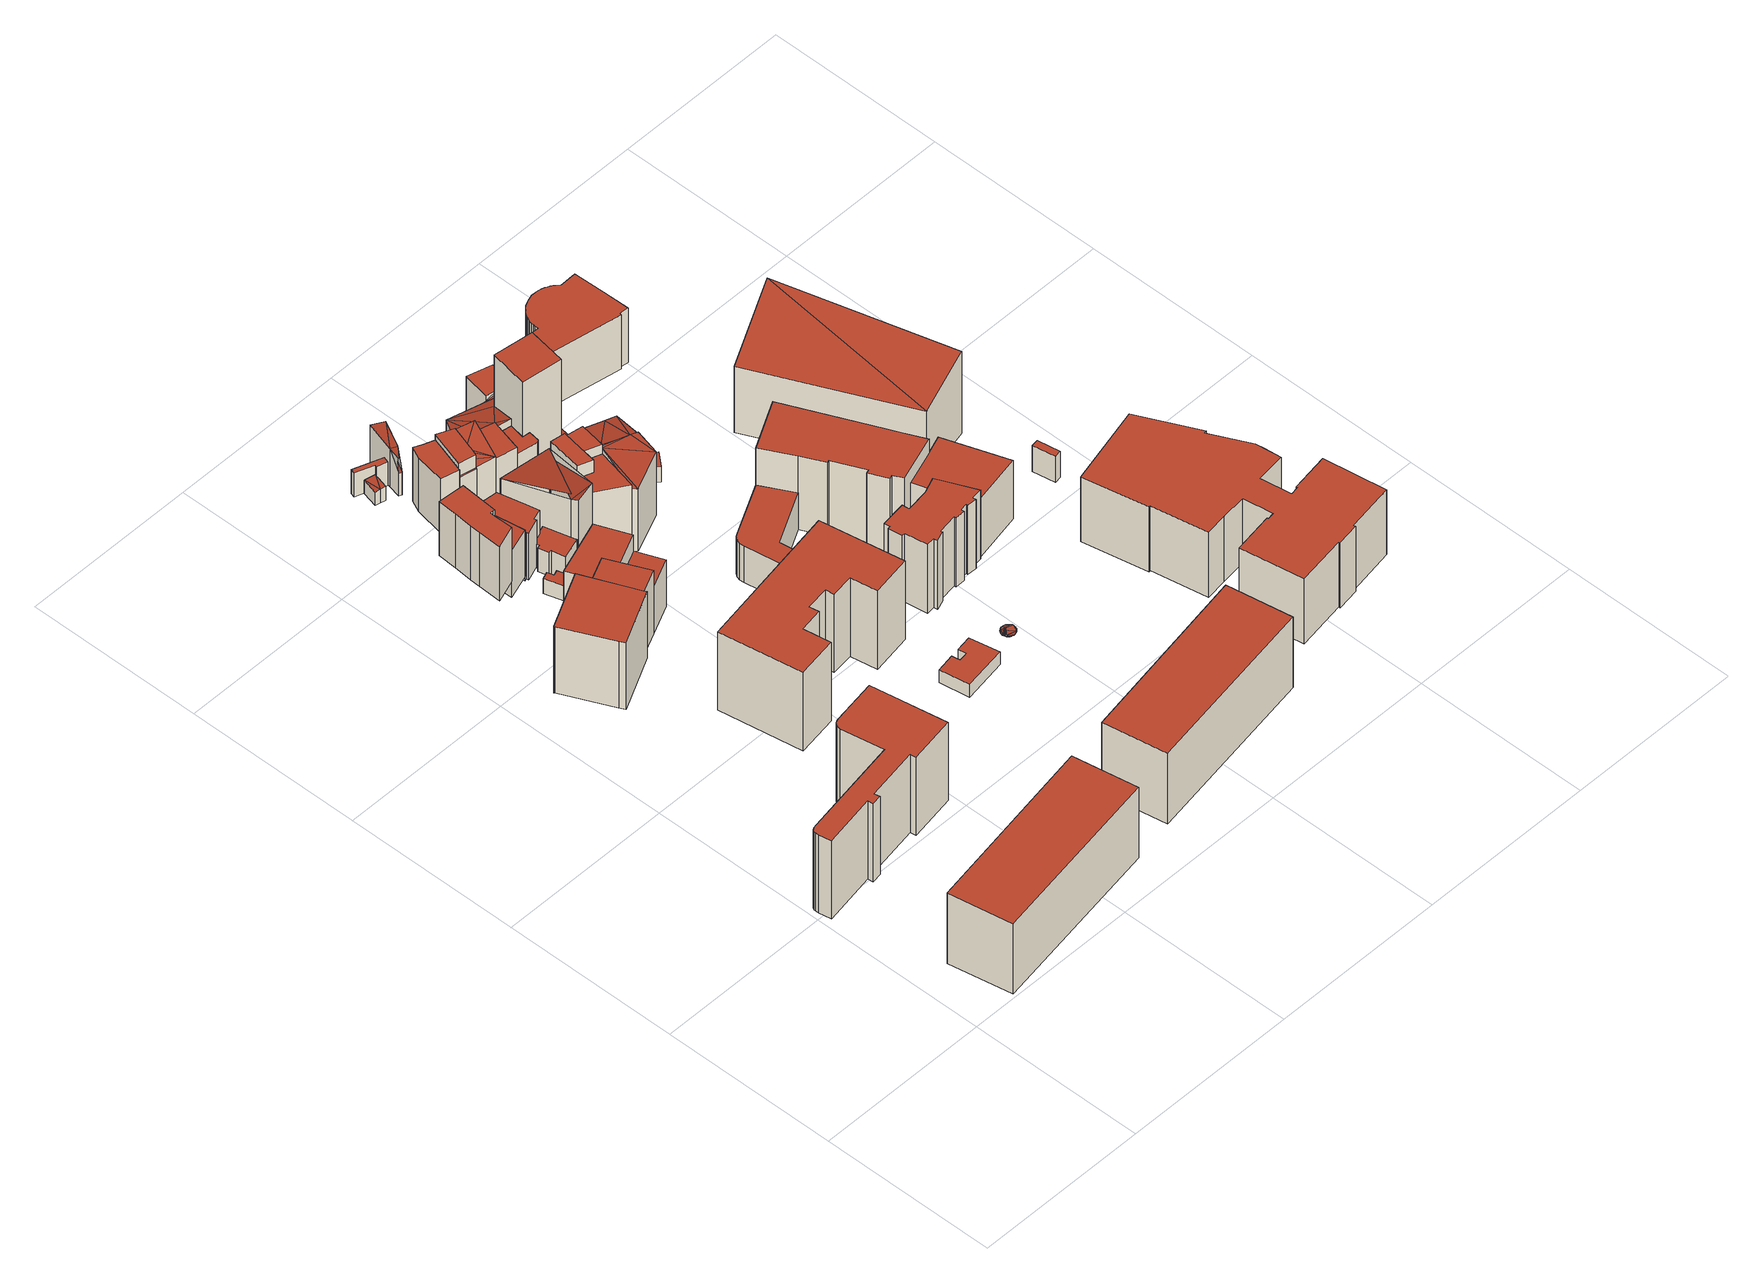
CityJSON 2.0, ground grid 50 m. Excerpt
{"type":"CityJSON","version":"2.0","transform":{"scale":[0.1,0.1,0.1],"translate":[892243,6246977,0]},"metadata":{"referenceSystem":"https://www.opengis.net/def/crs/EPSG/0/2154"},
"CityObjects":{
"building1":{"type":"Building","attributes":{"class":"Building"},"children":["building1-1"]},
"building1-1":{"type":"BuildingPart","parents":["building1"],"geometry":[{"type":"Solid","lod":"2.2","boundaries":[[[[0,1,2,3]],[[4,5,6,7]],[[7,6,2,3]],[[6,5,1,2]],[[5,4,0,1]],[[4,7,3,0]]]],"semantics":{"surfaces":[{"type":"GroundSurface"},{"type":"RoofSurface"},{"type":"WallSurface","on_footprint_edge":true}],"values":[[0,1,2,2,2,2]]}}]},
"building2":{"type":"Building","attributes":{"class":"Building"},"children":["building2-1"]},
"building2-1":{"type":"BuildingPart","parents":["building2"],"geometry":[{"type":"Solid","lod":"2.2","boundaries":[[[[8,9,10,11,12,13,14,15,16,17,18,19,20,21,22,23,24,25,26,27,28]],[[29,30,31,32,33,34,35,36,37,38,39,40,41,42,43,44,45,46,47,48,49]],[[49,48,27,28]],[[48,47,26,27]],[[47,46,25,26]],[[46,45,24,25]],[[45,44,23,24]],[[44,43,22,23]],[[43,42,21,22]],[[42,41,20,21]],[[41,40,19,20]],[[40,39,18,19]],[[39,38,17,18]],[[38,37,16,17]],[[37,36,15,16]],[[36,35,14,15]],[[35,34,13,14]],[[34,33,12,13]],[[33,32,11,12]],[[32,31,10,11]],[[31,30,9,10]],[[30,29,8,9]],[[29,49,28,8]]]],"semantics":{"surfaces":[{"type":"GroundSurface"},{"type":"RoofSurface"},{"type":"WallSurface","on_footprint_edge":true}],"values":[[0,1,2,2,2,2,2,2,2,2,2,2,2,2,2,2,2,2,2,2,2,2,2]]}}]},
"building3":{"type":"Building","attributes":{"class":"Building"},"children":["building3-1"]},
"building3-1":{"type":"BuildingPart","parents":["building3"],"geometry":[{"type":"Solid","lod":"2.2","boundaries":[[[[50,51,52,53,54,55,56]],[[57,58,59,60,61,62,63]],[[63,62,55,56]],[[62,61,54,55]],[[61,60,53,54]],[[60,59,52,53]],[[59,58,51,52]],[[58,57,50,51]],[[57,63,56,50]]]],"semantics":{"surfaces":[{"type":"GroundSurface"},{"type":"RoofSurface"},{"type":"WallSurface","on_footprint_edge":true}],"values":[[0,1,2,2,2,2,2,2,2]]}}]},
"building4":{"type":"Building","attributes":{"class":"Building"},"children":["building4-1"]},
"building4-1":{"type":"BuildingPart","parents":["building4"],"geometry":[{"type":"Solid","lod":"2.2","boundaries":[[[[64,65,66,67,68,69,70,71,72,73,74]],[[75,76,77,78,79,80,81,82,83,84,85]],[[85,84,73,74]],[[84,83,72,73]],[[83,82,71,72]],[[82,81,70,71]],[[81,80,69,70]],[[80,79,68,69]],[[79,78,67,68]],[[78,77,66,67]],[[77,76,65,66]],[[76,75,64,65]],[[75,85,74,64]]]],"semantics":{"surfaces":[{"type":"GroundSurface"},{"type":"RoofSurface"},{"type":"WallSurface","on_footprint_edge":true}],"values":[[0,1,2,2,2,2,2,2,2,2,2,2,2]]}}]},
"building5":{"type":"Building","attributes":{"class":"Building"},"children":["building5-1"]},
"building5-1":{"type":"BuildingPart","parents":["building5"],"geometry":[{"type":"Solid","lod":"2.2","boundaries":[[[[86,87,88,89,90,91,92,93,94,95]],[[96,97,98,99,100,101,102,103,104,105]],[[105,104,94,95]],[[104,103,93,94]],[[103,102,92,93]],[[102,101,91,92]],[[101,100,90,91]],[[100,99,89,90]],[[99,98,88,89]],[[98,97,87,88]],[[97,96,86,87]],[[96,105,95,86]]]],"semantics":{"surfaces":[{"type":"GroundSurface"},{"type":"RoofSurface"},{"type":"WallSurface","on_footprint_edge":true}],"values":[[0,1,2,2,2,2,2,2,2,2,2,2]]}}]},
"building6":{"type":"Building","attributes":{"class":"Building"},"children":["building6-1"]},
"building6-1":{"type":"BuildingPart","parents":["building6"],"geometry":[{"type":"Solid","lod":"2.2","boundaries":[[[[106,107,108,52]],[[109,110,111,112]],[[112,111,108,52]],[[111,110,107,108]],[[110,109,106,107]],[[109,112,52,106]]]],"semantics":{"surfaces":[{"type":"GroundSurface"},{"type":"RoofSurface"},{"type":"WallSurface","on_footprint_edge":true}],"values":[[0,1,2,2,2,2]]}}]},
"building7":{"type":"Building","attributes":{"class":"Building"},"children":["building7-1"]},
"building7-1":{"type":"BuildingPart","parents":["building7"],"geometry":[{"type":"Solid","lod":"2.2","boundaries":[[[[113,114,115,116,117,118]],[[119,120,121,122,123,124]],[[124,123,117,118]],[[123,122,116,117]],[[122,121,115,116]],[[121,120,114,115]],[[120,119,113,114]],[[119,124,118,113]]]],"semantics":{"surfaces":[{"type":"GroundSurface"},{"type":"RoofSurface"},{"type":"WallSurface","on_footprint_edge":true}],"values":[[0,1,2,2,2,2,2,2]]}}]},
"building8":{"type":"Building","attributes":{"class":"Building"},"children":["building8-1"]},
"building8-1":{"type":"BuildingPart","parents":["building8"],"geometry":[{"type":"Solid","lod":"2.2","boundaries":[[[[125,126,127]],[[128,125,127]],[[129,128,127]],[[130,131,132,133,134]],[[127,126,133,134]],[[126,125,132,133]],[[125,128,131,132]],[[128,129,130,131]],[[129,127,134,130]]]],"semantics":{"surfaces":[{"type":"RoofSurface","rf_azimuth":173.89,"rf_slope":7.81},{"type":"GroundSurface"},{"type":"WallSurface","on_footprint_edge":true}],"values":[[0,0,0,1,2,2,2,2,2]]}}]},
"building9":{"type":"Building","attributes":{"class":"Building"},"children":["building9-1"]},
"building9-1":{"type":"BuildingPart","parents":["building9"],"geometry":[{"type":"Solid","lod":"2.2","boundaries":[[[[135,136,137,138,139,140]],[[141,142,143,144,145,146]],[[146,145,139,140]],[[145,144,138,139]],[[144,143,137,138]],[[143,142,136,137]],[[142,141,135,136]],[[141,146,140,135]]]],"semantics":{"surfaces":[{"type":"GroundSurface"},{"type":"RoofSurface"},{"type":"WallSurface","on_footprint_edge":true}],"values":[[0,1,2,2,2,2,2,2]]}}]},
"building10":{"type":"Building","attributes":{"class":"Building"},"children":["building10-1"]},
"building10-1":{"type":"BuildingPart","parents":["building10"],"geometry":[{"type":"Solid","lod":"2.2","boundaries":[[[[147,148,149,150,151,131]],[[152,153,154,155,156,157]],[[157,156,151,131]],[[156,155,150,151]],[[155,154,149,150]],[[154,153,148,149]],[[153,152,147,148]],[[152,157,131,147]]]],"semantics":{"surfaces":[{"type":"GroundSurface"},{"type":"RoofSurface"},{"type":"WallSurface","on_footprint_edge":true}],"values":[[0,1,2,2,2,2,2,2]]}}]},
"building11":{"type":"Building","attributes":{"class":"Building"},"children":["building11-1"]},
"building11-1":{"type":"BuildingPart","parents":["building11"],"geometry":[{"type":"Solid","lod":"2.2","boundaries":[[[[158,159,160,161,162,163,164,165,166]],[[167,168,169,170,171,172,173,174,175]],[[175,174,165,166]],[[174,173,164,165]],[[173,172,163,164]],[[172,171,162,163]],[[171,170,161,162]],[[170,169,160,161]],[[169,168,159,160]],[[168,167,158,159]],[[167,175,166,158]]]],"semantics":{"surfaces":[{"type":"GroundSurface"},{"type":"RoofSurface"},{"type":"WallSurface","on_footprint_edge":true}],"values":[[0,1,2,2,2,2,2,2,2,2,2]]}}]},
"building12":{"type":"Building","attributes":{"class":"Building"},"children":["building12-1"]},
"building12-1":{"type":"BuildingPart","parents":["building12"],"geometry":[{"type":"Solid","lod":"2.2","boundaries":[[[[176,177,178,179,180,181]],[[182,183,184,185,186,187]],[[187,186,180,181]],[[186,185,179,180]],[[185,184,178,179]],[[184,183,177,178]],[[183,182,176,177]],[[182,187,181,176]]]],"semantics":{"surfaces":[{"type":"GroundSurface"},{"type":"RoofSurface"},{"type":"WallSurface","on_footprint_edge":true}],"values":[[0,1,2,2,2,2,2,2]]}}]},
"building13":{"type":"Building","attributes":{"class":"Building"},"children":["building13-1"]},
"building13-1":{"type":"BuildingPart","parents":["building13"],"geometry":[{"type":"Solid","lod":"2.2","boundaries":[[[[188,189,190,191]],[[192,193,194,195]],[[195,194,190,191]],[[194,193,189,190]],[[193,192,188,189]],[[192,195,191,188]]]],"semantics":{"surfaces":[{"type":"GroundSurface"},{"type":"RoofSurface"},{"type":"WallSurface","on_footprint_edge":true}],"values":[[0,1,2,2,2,2]]}}]},
"building14":{"type":"Building","attributes":{"class":"Building"},"children":["building14-1"]},
"building14-1":{"type":"BuildingPart","parents":["building14"],"geometry":[{"type":"Solid","lod":"2.2","boundaries":[[[[196,197,198,199]],[[200,201,202,203]],[[203,202,198,199]],[[202,201,197,198]],[[201,200,196,197]],[[200,203,199,196]]]],"semantics":{"surfaces":[{"type":"GroundSurface"},{"type":"RoofSurface"},{"type":"WallSurface","on_footprint_edge":true}],"values":[[0,1,2,2,2,2]]}}]},
"building15":{"type":"Building","attributes":{"class":"Building"},"children":["building15-1"]},
"building15-1":{"type":"BuildingPart","parents":["building15"],"geometry":[{"type":"Solid","lod":"2.2","boundaries":[[[[204,205,206,207,208,163,209,210,211,212,213]],[[214,215,216,217,218,219,220,221,222,223,224]],[[224,223,212,213]],[[223,222,211,212]],[[222,221,210,211]],[[221,220,209,210]],[[220,219,163,209]],[[219,218,208,163]],[[218,217,207,208]],[[217,216,206,207]],[[216,215,205,206]],[[215,214,204,205]],[[214,224,213,204]]]],"semantics":{"surfaces":[{"type":"GroundSurface"},{"type":"RoofSurface"},{"type":"WallSurface","on_footprint_edge":true}],"values":[[0,1,2,2,2,2,2,2,2,2,2,2,2]]}}]},
"building16":{"type":"Building","attributes":{"class":"Building"},"children":["building16-1"]},
"building16-1":{"type":"BuildingPart","parents":["building16"],"geometry":[{"type":"MultiSurface","lod":"2.2","boundaries":[[[225,226,227]],[[228,225,227]],[[229,230,231]],[[227,232,228]],[[233,234,235,236,237,238]],[[227,226,237,238]],[[226,225,236,237]],[[225,228,235,236]],[[228,229,234,235]],[[229,231,233,234]],[[231,227,238,233]]],"semantics":{"surfaces":[{"type":"RoofSurface","rf_azimuth":335.39,"rf_slope":6.69},{"type":"RoofSurface","rf_azimuth":335.06,"rf_slope":7.78},{"type":"GroundSurface"},{"type":"WallSurface","on_footprint_edge":true}],"values":[0,0,1,0,2,3,3,3,3,3,3]}}]},
"building17":{"type":"Building","attributes":{"class":"Building"},"children":["building17-1"]},
"building17-1":{"type":"BuildingPart","parents":["building17"],"geometry":[{"type":"Solid","lod":"2.2","boundaries":[[[[239,240,241,242,243,244,245]],[[246,247,248,249,250,251,252]],[[252,251,244,245]],[[251,250,243,244]],[[250,249,242,243]],[[249,248,241,242]],[[248,247,240,241]],[[247,246,239,240]],[[246,252,245,239]]]],"semantics":{"surfaces":[{"type":"GroundSurface"},{"type":"RoofSurface"},{"type":"WallSurface","on_footprint_edge":true}],"values":[[0,1,2,2,2,2,2,2,2]]}}]},
"building18":{"type":"Building","attributes":{"class":"Building"},"children":["building18-1"]},
"building18-1":{"type":"BuildingPart","parents":["building18"],"geometry":[{"type":"Solid","lod":"2.2","boundaries":[[[[253,254,255]],[[256,254,253]],[[257,255,254]],[[258,255,257]],[[259,255,258]],[[260,261,262,263,264,265,266]],[[258,257,265,266]],[[257,254,264,265]],[[254,256,263,264]],[[256,253,262,263]],[[253,255,261,262]],[[255,259,260,261]],[[259,258,266,260]]]],"semantics":{"surfaces":[{"type":"RoofSurface","rf_azimuth":247.09,"rf_slope":18.44},{"type":"GroundSurface"},{"type":"WallSurface","on_footprint_edge":true}],"values":[[0,0,0,0,0,1,2,2,2,2,2,2,2]]}}]},
"building19":{"type":"Building","attributes":{"class":"Building"},"children":["building19-1"]},
"building19-1":{"type":"BuildingPart","parents":["building19"],"geometry":[{"type":"Solid","lod":"2.2","boundaries":[[[[267,268,269,270,271,272,273,274,275,276,277,278]],[[279,280,281,282,283,284,285,286,287,288,289,290]],[[290,289,277,278]],[[289,288,276,277]],[[288,287,275,276]],[[287,286,274,275]],[[286,285,273,274]],[[285,284,272,273]],[[284,283,271,272]],[[283,282,270,271]],[[282,281,269,270]],[[281,280,268,269]],[[280,279,267,268]],[[279,290,278,267]]]],"semantics":{"surfaces":[{"type":"GroundSurface"},{"type":"RoofSurface"},{"type":"WallSurface","on_footprint_edge":true}],"values":[[0,1,2,2,2,2,2,2,2,2,2,2,2,2]]}}]},
"building20":{"type":"Building","attributes":{"class":"Building"},"children":["building20-1"]},
"building20-1":{"type":"BuildingPart","parents":["building20"],"geometry":[{"type":"MultiSurface","lod":"2.2","boundaries":[[[291,292,293]],[[294,291,293]],[[295,296,297]],[[298,299,300,301,302]],[[295,297,301,302]],[[297,291,300,301]],[[291,294,299,300]],[[294,293,298,299]],[[293,295,302,298]]],"semantics":{"surfaces":[{"type":"RoofSurface","rf_azimuth":83.29,"rf_slope":15.74},{"type":"RoofSurface","rf_azimuth":86.18,"rf_slope":12.7},{"type":"GroundSurface"},{"type":"WallSurface","on_footprint_edge":true}],"values":[0,0,1,2,3,3,3,3,3]}}]},
"building21":{"type":"Building","attributes":{"class":"Building"},"children":["building21-1"]},
"building21-1":{"type":"BuildingPart","parents":["building21"],"geometry":[{"type":"Solid","lod":"2.2","boundaries":[[[[303,304,305,306,307]],[[308,309,310,311,312]],[[312,311,306,307]],[[311,310,305,306]],[[310,309,304,305]],[[309,308,303,304]],[[308,312,307,303]]]],"semantics":{"surfaces":[{"type":"GroundSurface"},{"type":"RoofSurface"},{"type":"WallSurface","on_footprint_edge":true}],"values":[[0,1,2,2,2,2,2]]}}]},
"building22":{"type":"Building","attributes":{"class":"Building"},"children":["building22-1"]},
"building22-1":{"type":"BuildingPart","parents":["building22"],"geometry":[{"type":"Solid","lod":"2.2","boundaries":[[[[313,314,315,316,317,318]],[[319,320,321,322,323,324]],[[324,323,317,318]],[[323,322,316,317]],[[322,321,315,316]],[[321,320,314,315]],[[320,319,313,314]],[[319,324,318,313]]]],"semantics":{"surfaces":[{"type":"GroundSurface"},{"type":"RoofSurface"},{"type":"WallSurface","on_footprint_edge":true}],"values":[[0,1,2,2,2,2,2,2]]}}]},
"building23":{"type":"Building","attributes":{"class":"Building"},"children":["building23-1"]},
"building23-1":{"type":"BuildingPart","parents":["building23"],"geometry":[{"type":"Solid","lod":"2.2","boundaries":[[[[325,326,327,328,329,330,331,332]],[[333,334,335,336,337,338,339,340]],[[340,339,331,332]],[[339,338,330,331]],[[338,337,329,330]],[[337,336,328,329]],[[336,335,327,328]],[[335,334,326,327]],[[334,333,325,326]],[[333,340,332,325]]]],"semantics":{"surfaces":[{"type":"GroundSurface"},{"type":"RoofSurface"},{"type":"WallSurface","on_footprint_edge":true}],"values":[[0,1,2,2,2,2,2,2,2,2]]}}]},
"building24":{"type":"Building","attributes":{"class":"Building"},"children":["building24-1"]},
"building24-1":{"type":"BuildingPart","parents":["building24"],"geometry":[{"type":"Solid","lod":"2.2","boundaries":[[[[341,342,343,344,345]],[[346,347,348,349,350]],[[350,349,344,345]],[[349,348,343,344]],[[348,347,342,343]],[[347,346,341,342]],[[346,350,345,341]]]],"semantics":{"surfaces":[{"type":"GroundSurface"},{"type":"RoofSurface"},{"type":"WallSurface","on_footprint_edge":true}],"values":[[0,1,2,2,2,2,2]]}}]},
"building25":{"type":"Building","attributes":{"class":"Building"},"children":["building25-1"]},
"building25-1":{"type":"BuildingPart","parents":["building25"],"geometry":[{"type":"Solid","lod":"2.2","boundaries":[[[[351,352,353]],[[354,353,352]],[[355,353,356]],[[357,355,356]],[[354,356,353]],[[358,356,354]],[[358,354,359]],[[360,361,362,363,364,365,366,367,368]],[[354,352,367,368]],[[352,351,366,367]],[[351,353,365,366]],[[353,355,364,365]],[[355,357,363,364]],[[357,356,362,363]],[[356,358,361,362]],[[358,359,360,361]],[[359,354,368,360]]]],"semantics":{"surfaces":[{"type":"RoofSurface","rf_azimuth":75.99,"rf_slope":11.48},{"type":"GroundSurface"},{"type":"WallSurface","on_footprint_edge":true}],"values":[[0,0,0,0,0,0,0,1,2,2,2,2,2,2,2,2,2]]}}]},
"building26":{"type":"Building","attributes":{"class":"Building"},"children":["building26-1"]},
"building26-1":{"type":"BuildingPart","parents":["building26"],"geometry":[{"type":"Solid","lod":"2.2","boundaries":[[[[369,370,371,372,373]],[[374,375,376,377,378]],[[378,377,372,373]],[[377,376,371,372]],[[376,375,370,371]],[[375,374,369,370]],[[374,378,373,369]]]],"semantics":{"surfaces":[{"type":"GroundSurface"},{"type":"RoofSurface"},{"type":"WallSurface","on_footprint_edge":true}],"values":[[0,1,2,2,2,2,2]]}}]},
"building27":{"type":"Building","attributes":{"class":"Building"},"children":["building27-1"]},
"building27-1":{"type":"BuildingPart","parents":["building27"],"geometry":[{"type":"Solid","lod":"2.2","boundaries":[[[[379,380,381,382,383,384,385,386]],[[387,388,389,390,391,392,393,394]],[[394,393,385,386]],[[393,392,384,385]],[[392,391,383,384]],[[391,390,382,383]],[[390,389,381,382]],[[389,388,380,381]],[[388,387,379,380]],[[387,394,386,379]]]],"semantics":{"surfaces":[{"type":"GroundSurface"},{"type":"RoofSurface"},{"type":"WallSurface","on_footprint_edge":true}],"values":[[0,1,2,2,2,2,2,2,2,2]]}}]},
"building28":{"type":"Building","attributes":{"class":"Building"},"children":["building28-1"]},
"building28-1":{"type":"BuildingPart","parents":["building28"],"geometry":[{"type":"Solid","lod":"2.2","boundaries":[[[[395,396,397]],[[398,395,399]],[[397,399,395]],[[400,399,397]],[[401,400,397]],[[402,403,404,405,406,407,408]],[[397,396,407,408]],[[396,395,406,407]],[[395,398,405,406]],[[398,399,404,405]],[[399,400,403,404]],[[400,401,402,403]],[[401,397,408,402]]]],"semantics":{"surfaces":[{"type":"RoofSurface","rf_azimuth":289.11,"rf_slope":17.97},{"type":"GroundSurface"},{"type":"WallSurface","on_footprint_edge":true}],"values":[[0,0,0,0,0,1,2,2,2,2,2,2,2]]}}]},
"building29":{"type":"Building","attributes":{"class":"Building"},"children":["building29-1"]},
"building29-1":{"type":"BuildingPart","parents":["building29"],"geometry":[{"type":"Solid","lod":"2.2","boundaries":[[[[409,410,411,412]],[[413,414,415,416]],[[416,415,411,412]],[[415,414,410,411]],[[414,413,409,410]],[[413,416,412,409]]]],"semantics":{"surfaces":[{"type":"GroundSurface"},{"type":"RoofSurface"},{"type":"WallSurface","on_footprint_edge":true}],"values":[[0,1,2,2,2,2]]}}]},
"building30":{"type":"Building","attributes":{"class":"Building"},"children":["building30-1"]},
"building30-1":{"type":"BuildingPart","parents":["building30"],"geometry":[{"type":"Solid","lod":"2.2","boundaries":[[[[417,418,419]],[[420,421,422]],[[417,422,421]],[[422,417,419]],[[423,424,425,426,427,428]],[[419,418,427,428]],[[418,417,426,427]],[[417,421,425,426]],[[421,420,424,425]],[[420,422,423,424]],[[422,419,428,423]]]],"semantics":{"surfaces":[{"type":"RoofSurface","rf_azimuth":353.13,"rf_slope":13.73},{"type":"GroundSurface"},{"type":"WallSurface","on_footprint_edge":true}],"values":[[0,0,0,0,1,2,2,2,2,2,2]]}}]},
"building31":{"type":"Building","attributes":{"class":"Building"},"children":["building31-1"]},
"building31-1":{"type":"BuildingPart","parents":["building31"],"geometry":[{"type":"Solid","lod":"2.2","boundaries":[[[[429,430,431,432]],[[433,434,435,436]],[[436,435,431,432]],[[435,434,430,431]],[[434,433,429,430]],[[433,436,432,429]]]],"semantics":{"surfaces":[{"type":"GroundSurface"},{"type":"RoofSurface"},{"type":"WallSurface","on_footprint_edge":true}],"values":[[0,1,2,2,2,2]]}}]},
"building32":{"type":"Building","attributes":{"class":"Building"},"children":["building32-1"]},
"building32-1":{"type":"BuildingPart","parents":["building32"],"geometry":[{"type":"MultiSurface","lod":"2.2","boundaries":[[[437,438,439]],[[440,441,442]],[[443,444,439]],[[443,439,445]],[[438,446,439]],[[442,447,448]],[[449,442,448]],[[450,448,447]],[[451,448,450]],[[452,453,454,455,456,457,458,459,460,461,462]],[[450,447,461,462]],[[447,437,460,461]],[[437,439,459,460]],[[439,444,458,459]],[[444,443,457,458]],[[443,440,456,457]],[[440,442,455,456]],[[442,449,454,455]],[[449,448,453,454]],[[448,451,452,453]],[[451,450,462,452]]],"semantics":{"surfaces":[{"type":"RoofSurface","rf_azimuth":170.96,"rf_slope":17.13},{"type":"RoofSurface","rf_azimuth":349.66,"rf_slope":12.49},{"type":"GroundSurface"},{"type":"WallSurface","on_footprint_edge":true}],"values":[0,1,0,0,0,1,1,1,1,2,3,3,3,3,3,3,3,3,3,3,3]}}]},
"building33":{"type":"Building","attributes":{"class":"Building"},"children":["building33-1"]},
"building33-1":{"type":"BuildingPart","parents":["building33"],"geometry":[{"type":"Solid","lod":"2.2","boundaries":[[[[463,456,464,465]],[[466,467,468,469]],[[469,468,464,465]],[[468,467,456,464]],[[467,466,463,456]],[[466,469,465,463]]]],"semantics":{"surfaces":[{"type":"GroundSurface"},{"type":"RoofSurface"},{"type":"WallSurface","on_footprint_edge":true}],"values":[[0,1,2,2,2,2]]}}]},
"building34":{"type":"Building","attributes":{"class":"Building"},"children":["building34-1"]},
"building34-1":{"type":"BuildingPart","parents":["building34"],"geometry":[{"type":"Solid","lod":"2.2","boundaries":[[[[470,471,472,473,474,475,476,477,478,479]],[[480,481,482,483,484,485,486,487,488,489]],[[489,488,478,479]],[[488,487,477,478]],[[487,486,476,477]],[[486,485,475,476]],[[485,484,474,475]],[[484,483,473,474]],[[483,482,472,473]],[[482,481,471,472]],[[481,480,470,471]],[[480,489,479,470]]]],"semantics":{"surfaces":[{"type":"GroundSurface"},{"type":"RoofSurface"},{"type":"WallSurface","on_footprint_edge":true}],"values":[[0,1,2,2,2,2,2,2,2,2,2,2]]}}]},
"building35":{"type":"Building","attributes":{"class":"Building"},"children":["building35-1"]},
"building35-1":{"type":"BuildingPart","parents":["building35"],"geometry":[{"type":"Solid","lod":"2.2","boundaries":[[[[490,491,492]],[[493,490,494]],[[494,490,495]],[[492,495,490]],[[495,496,497,498,499,492]],[[491,499,492]],[[491,490,498,499]],[[490,493,497,498]],[[493,494,496,497]],[[494,495,496]]]],"semantics":{"surfaces":[{"type":"RoofSurface","rf_azimuth":299.17,"rf_slope":3.22},{"type":"GroundSurface"},{"type":"WallSurface","on_footprint_edge":true}],"values":[[0,0,0,0,1,2,2,2,2,2]]}}]},
"building36":{"type":"Building","attributes":{"class":"Building"},"children":["building36-1"]},
"building36-1":{"type":"BuildingPart","parents":["building36"],"geometry":[{"type":"Solid","lod":"2.2","boundaries":[[[[500,501,502,503,504,505,506,507,508,509,510,511,512,513,514,515,516,517]],[[518,519,520,521,522,523,524,525,526,527,528,529,530,531,532,533,534,535]],[[535,534,516,517]],[[534,533,515,516]],[[533,532,514,515]],[[532,531,513,514]],[[531,530,512,513]],[[530,529,511,512]],[[529,528,510,511]],[[528,527,509,510]],[[527,526,508,509]],[[526,525,507,508]],[[525,524,506,507]],[[524,523,505,506]],[[523,522,504,505]],[[522,521,503,504]],[[521,520,502,503]],[[520,519,501,502]],[[519,518,500,501]],[[518,535,517,500]]]],"semantics":{"surfaces":[{"type":"GroundSurface"},{"type":"RoofSurface"},{"type":"WallSurface","on_footprint_edge":true}],"values":[[0,1,2,2,2,2,2,2,2,2,2,2,2,2,2,2,2,2,2,2]]}}]},
"building37":{"type":"Building","attributes":{"class":"Building"},"children":["building37-1"]},
"building37-1":{"type":"BuildingPart","parents":["building37"],"geometry":[{"type":"MultiSurface","lod":"2.2","boundaries":[[[536,537,538]],[[539,540,541]],[[536,541,540]],[[542,541,543]],[[544,541,542]],[[536,543,541]],[[545,546,547]],[[548,543,549]],[[550,548,549]],[[549,543,551]],[[552,553,551]],[[549,551,553]],[[551,543,554]],[[555,554,556]],[[557,558,555]],[[554,555,558]],[[559,560,561]],[[562,555,556]],[[563,561,560]],[[564,565,563]],[[556,563,565]],[[556,561,563]],[[566,563,560]],[[554,561,556]],[[567,568,559]],[[560,559,568]],[[543,561,554]],[[561,543,569]],[[570,571,572]],[[573,572,571]],[[574,569,546]],[[575,569,576]],[[576,569,577]],[[578,576,577]],[[577,569,574]],[[579,577,574]],[[543,546,569]],[[580,581,582]],[[574,582,581]],[[583,582,546]],[[584,582,583]],[[574,546,582]],[[547,546,585]],[[586,546,587]],[[588,586,587]],[[589,587,545]],[[590,591,589]],[[587,589,591]],[[546,545,587]],[[592,545,547]],[[593,594,595]],[[545,595,594]],[[595,545,592]],[[596,595,592]],[[543,585,546]],[[597,598,599]],[[592,599,598]],[[600,599,547]],[[601,599,600]],[[602,600,547]],[[603,604,602]],[[600,602,604]],[[592,547,599]],[[536,585,543]],[[605,606,585]],[[547,585,606]],[[538,585,536]],[[607,585,608]],[[538,608,585]],[[609,608,538]],[[609,608,607,610,611,612,613,602,603,604,600,601,599,597,598,592,596,595,593,594,545,589,590,591,587,588,586,546,583,584,582,614,615,616,617,618,619,620,621,622,623,624,625,626,627,628,629,630,631,632,633,556,562,555,557,558,554,551,552,553,549,550,548,543,542,544,541,539,540,536,537,538]],[[565,633,556]],[[565,564,632,633]],[[564,563,631,632]],[[563,566,630,631]],[[566,560,629,630]],[[560,568,628,629]],[[568,567,627,628]],[[567,559,626,627]],[[559,573,625,626]],[[573,571,624,625]],[[571,570,623,624]],[[570,572,622,623]],[[572,575,621,622]],[[575,576,620,621]],[[576,578,619,620]],[[578,577,618,619]],[[577,579,617,618]],[[579,574,616,617]],[[574,581,615,616]],[[581,580,614,615]],[[580,582,614]],[[547,613,602]],[[547,606,612,613]],[[606,605,611,612]],[[605,585,610,611]],[[585,607,610]]],"semantics":{"surfaces":[{"type":"RoofSurface","rf_azimuth":196.51,"rf_slope":1.84},{"type":"RoofSurface","rf_azimuth":211.04,"rf_slope":0.855},{"type":"GroundSurface"},{"type":"WallSurface","on_footprint_edge":true}],"values":[0,0,0,0,0,0,0,0,0,0,0,0,0,0,0,0,0,0,0,0,0,0,0,0,0,0,0,0,1,1,0,0,0,0,0,0,0,0,0,0,0,0,0,0,0,0,0,0,0,0,0,0,0,0,0,0,0,0,0,0,0,0,0,0,0,0,0,0,0,0,2,3,3,3,3,3,3,3,3,3,3,3,3,3,3,3,3,3,3,3,3,3,3,3,3,3,3]}}]},
"building38":{"type":"Building","attributes":{"class":"Building"},"children":["building38-1"]},
"building38-1":{"type":"BuildingPart","parents":["building38"],"geometry":[{"type":"Solid","lod":"2.2","boundaries":[[[[634,635,636,637,638]],[[639,640,641,642,643]],[[643,642,637,638]],[[642,641,636,637]],[[641,640,635,636]],[[640,639,634,635]],[[639,643,638,634]]]],"semantics":{"surfaces":[{"type":"GroundSurface"},{"type":"RoofSurface"},{"type":"WallSurface","on_footprint_edge":true}],"values":[[0,1,2,2,2,2,2]]}}]},
"building39":{"type":"Building","attributes":{"class":"Building"},"children":["building39-1"]},
"building39-1":{"type":"BuildingPart","parents":["building39"],"geometry":[{"type":"Solid","lod":"2.2","boundaries":[[[[644,645,646,647,648,649,650,651,652,653,654,655,656,657,658,659,660,661,662,663,664,665,666]],[[667,668,669,670,671,672,673,674,675,676,677,678,679,680,681,682,683,684,685,686,687,688,689]],[[689,688,665,666]],[[688,687,664,665]],[[687,686,663,664]],[[686,685,662,663]],[[685,684,661,662]],[[684,683,660,661]],[[683,682,659,660]],[[682,681,658,659]],[[681,680,657,658]],[[680,679,656,657]],[[679,678,655,656]],[[678,677,654,655]],[[677,676,653,654]],[[676,675,652,653]],[[675,674,651,652]],[[674,673,650,651]],[[673,672,649,650]],[[672,671,648,649]],[[671,670,647,648]],[[670,669,646,647]],[[669,668,645,646]],[[668,667,644,645]],[[667,689,666,644]]]],"semantics":{"surfaces":[{"type":"GroundSurface"},{"type":"RoofSurface"},{"type":"WallSurface","on_footprint_edge":true}],"values":[[0,1,2,2,2,2,2,2,2,2,2,2,2,2,2,2,2,2,2,2,2,2,2,2,2]]}}]},
"building40":{"type":"Building","attributes":{"class":"Building"},"children":["building40-1"]},
"building40-1":{"type":"BuildingPart","parents":["building40"],"geometry":[{"type":"Solid","lod":"2.2","boundaries":[[[[690,691,692,693,694,695,696,697,698,476,475,699,700]],[[701,702,703,704,705,706,707,708,709,710,711,712,713]],[[713,712,699,700]],[[712,711,475,699]],[[711,710,476,475]],[[710,709,698,476]],[[709,708,697,698]],[[708,707,696,697]],[[707,706,695,696]],[[706,705,694,695]],[[705,704,693,694]],[[704,703,692,693]],[[703,702,691,692]],[[702,701,690,691]],[[701,713,700,690]]]],"semantics":{"surfaces":[{"type":"GroundSurface"},{"type":"RoofSurface"},{"type":"WallSurface","on_footprint_edge":true}],"values":[[0,1,2,2,2,2,2,2,2,2,2,2,2,2,2]]}}]},
"building41":{"type":"Building","attributes":{"class":"Building"},"children":["building41-1"]},
"building41-1":{"type":"BuildingPart","parents":["building41"],"geometry":[{"type":"Solid","lod":"2.2","boundaries":[[[[714,715,716,717,718,719,720,721,722,723,724,725,726,727,728,729,730,731,732,733,734,735,736,737,738,739,740,741,742,743,744,745,746,747,748,749,750,751,752,753,754,755,756]],[[757,758,759,760,761,762,763,764,765,766,767,768,769,770,771,772,773,774,775,776,777,778,779,780,781,782,783,784,785,786,787,788,789,790,791,792,793,794,795,796,797,798,799]],[[799,798,755,756]],[[798,797,754,755]],[[797,796,753,754]],[[796,795,752,753]],[[795,794,751,752]],[[794,793,750,751]],[[793,792,749,750]],[[792,791,748,749]],[[791,790,747,748]],[[790,789,746,747]],[[789,788,745,746]],[[788,787,744,745]],[[787,786,743,744]],[[786,785,742,743]],[[785,784,741,742]],[[784,783,740,741]],[[783,782,739,740]],[[782,781,738,739]],[[781,780,737,738]],[[780,779,736,737]],[[779,778,735,736]],[[778,777,734,735]],[[777,776,733,734]],[[776,775,732,733]],[[775,774,731,732]],[[774,773,730,731]],[[773,772,729,730]],[[772,771,728,729]],[[771,770,727,728]],[[770,769,726,727]],[[769,768,725,726]],[[768,767,724,725]],[[767,766,723,724]],[[766,765,722,723]],[[765,764,721,722]],[[764,763,720,721]],[[763,762,719,720]],[[762,761,718,719]],[[761,760,717,718]],[[760,759,716,717]],[[759,758,715,716]],[[758,757,714,715]],[[757,799,756,714]]]],"semantics":{"surfaces":[{"type":"GroundSurface"},{"type":"RoofSurface"},{"type":"WallSurface","on_footprint_edge":true}],"values":[[0,1,2,2,2,2,2,2,2,2,2,2,2,2,2,2,2,2,2,2,2,2,2,2,2,2,2,2,2,2,2,2,2,2,2,2,2,2,2,2,2,2,2,2,2]]}}]},
"building42":{"type":"Building","attributes":{"class":"Building"},"children":["building42-1"]},
"building42-1":{"type":"BuildingPart","parents":["building42"],"geometry":[{"type":"Solid","lod":"2.2","boundaries":[[[[800,801,802,803,804,805,806]],[[807,808,809,810,811,812,813]],[[813,812,805,806]],[[812,811,804,805]],[[811,810,803,804]],[[810,809,802,803]],[[809,808,801,802]],[[808,807,800,801]],[[807,813,806,800]]]],"semantics":{"surfaces":[{"type":"GroundSurface"},{"type":"RoofSurface"},{"type":"WallSurface","on_footprint_edge":true}],"values":[[0,1,2,2,2,2,2,2,2]]}}]},
"building43":{"type":"Building","attributes":{"class":"Building"},"children":["building43-1"]},
"building43-1":{"type":"BuildingPart","parents":["building43"],"geometry":[{"type":"Solid","lod":"2.2","boundaries":[[[[814,815,816]],[[817,816,815]],[[818,819,820,821]],[[817,815,820,821]],[[815,814,819,820]],[[814,816,818,819]],[[816,817,821,818]]]],"semantics":{"surfaces":[{"type":"RoofSurface","rf_azimuth":205.46,"rf_slope":19.06},{"type":"GroundSurface"},{"type":"WallSurface","on_footprint_edge":true}],"values":[[0,0,1,2,2,2,2]]}}]},
"building44":{"type":"Building","attributes":{"class":"Building"},"children":["building44-1"]},
"building44-1":{"type":"BuildingPart","parents":["building44"],"geometry":[{"type":"Solid","lod":"2.2","boundaries":[[[[822,823,824,825]],[[826,827,828,829]],[[829,828,824,825]],[[828,827,823,824]],[[827,826,822,823]],[[826,829,825,822]]]],"semantics":{"surfaces":[{"type":"GroundSurface"},{"type":"RoofSurface"},{"type":"WallSurface","on_footprint_edge":true}],"values":[[0,1,2,2,2,2]]}}]},
"building45":{"type":"Building","attributes":{"class":"Building"},"children":["building45-1"]},
"building45-1":{"type":"BuildingPart","parents":["building45"],"geometry":[{"type":"Solid","lod":"2.2","boundaries":[[[[830,831,832,833,834,835,836,837,838,839,840,841,842,843,844,845,846,847,848,849,850,851,852,853,854,855,856]],[[857,858,859,860,861,862,863,864,865,866,867,868,869,870,871,872,873,874,875,876,877,878,879,880,881,882,883]],[[883,882,855,856]],[[882,881,854,855]],[[881,880,853,854]],[[880,879,852,853]],[[879,878,851,852]],[[878,877,850,851]],[[877,876,849,850]],[[876,875,848,849]],[[875,874,847,848]],[[874,873,846,847]],[[873,872,845,846]],[[872,871,844,845]],[[871,870,843,844]],[[870,869,842,843]],[[869,868,841,842]],[[868,867,840,841]],[[867,866,839,840]],[[866,865,838,839]],[[865,864,837,838]],[[864,863,836,837]],[[863,862,835,836]],[[862,861,834,835]],[[861,860,833,834]],[[860,859,832,833]],[[859,858,831,832]],[[858,857,830,831]],[[857,883,856,830]]]],"semantics":{"surfaces":[{"type":"GroundSurface"},{"type":"RoofSurface"},{"type":"WallSurface","on_footprint_edge":true}],"values":[[0,1,2,2,2,2,2,2,2,2,2,2,2,2,2,2,2,2,2,2,2,2,2,2,2,2,2,2,2]]}}]}
},
"vertices":[
[649,95,10],[617,277,10],[102,188,10],[134,9,10],[649,95,244],[617,277,244],[102,188,244],[134,9,244],
[307,725,22],[298,721,22],[293,713,22],[291,701,22],[313,581,22],[28,532,22],[18,530,22],[13,526,22],[9,520,22],[9,515,22],[10,506,22],[16,471,22],[165,497,22],[167,481,22],[195,486,22],[192,502,22],[341,527,22],[344,511,22],[475,533,22],[438,747,22],[339,731,22],[307,725,281],[298,721,281],[293,713,281],[291,701,281],[313,581,281],[28,532,281],[18,530,281],[13,526,281],[9,520,281],[9,515,281],[10,506,281],[16,471,281],[165,497,281],[167,481,281],[195,486,281],[192,502,281],[341,527,281],[344,511,281],[475,533,281],[438,747,281],[339,731,281],
[120,1216,110],[273,1293,110],[269,1301,110],[202,1453,110],[45,1374,110],[46,1371,110],[112,1232,110],[120,1216,330],[273,1293,330],[269,1301,330],[202,1453,330],[45,1374,330],[46,1371,330],[112,1232,330],
[150,1672,236],[159,1671,236],[164,1671,236],[171,1777,236],[97,1783,236],[93,1728,236],[89,1676,236],[88,1647,236],[86,1582,236],[150,1604,236],[149,1654,236],[150,1672,416],[159,1671,416],[164,1671,416],[171,1777,416],[97,1783,416],[93,1728,416],[89,1676,416],[88,1647,416],[86,1582,416],[150,1604,416],[149,1654,416],
[193,1780,184],[172,1782,184],[164,1671,184],[159,1671,184],[150,1672,184],[149,1654,184],[150,1604,184],[219,1627,184],[207,1704,184],[205,1713,184],[193,1780,338],[172,1782,338],[164,1671,338],[159,1671,338],[150,1672,338],[149,1654,338],[150,1604,338],[219,1627,338],[207,1704,338],[205,1713,338],
[340,1334,110],[287,1449,110],[218,1417,110],[340,1334,320],[287,1449,320],[218,1417,320],[269,1301,320],
[255,1505,151],[288,1516,151],[271,1575,151],[256,1570,151],[251,1588,151],[231,1581,151],[255,1505,201],[288,1516,201],[271,1575,201],[256,1570,201],[251,1588,201],[231,1581,201],
[115,2036,293],[104,1992,292],[117,1988,294],[142,2027,297],[132,1984,296],[132,1984,249],[142,2027,249],[115,2036,249],[104,1992,249],[117,1988,249],
[305,1408,167],[393,1448,167],[355,1540,167],[200,1487,167],[228,1422,167],[287,1449,167],[305,1408,317],[393,1448,317],[355,1540,317],[200,1487,317],[228,1422,317],[287,1449,317],
[141,2021,249],[170,2013,249],[175,2029,249],[94,2058,249],[91,2045,249],[141,2021,328],[170,2013,328],[175,2029,328],[94,2058,328],[91,2045,328],[142,2027,328],
[219,1627,169],[226,1630,169],[228,1623,169],[272,1639,169],[270,1645,169],[299,1655,169],[291,1692,169],[273,1767,169],[194,1774,169],[219,1627,323],[226,1630,323],[228,1623,323],[272,1639,323],[270,1645,323],[299,1655,323],[291,1692,323],[273,1767,323],[194,1774,323],
[190,1953,225],[175,1920,225],[159,1837,225],[210,1825,225],[242,1931,225],[212,1942,225],[190,1953,404],[175,1920,404],[159,1837,404],[210,1825,404],[242,1931,404],[212,1942,404],
[258,1818,217],[211,1829,217],[210,1825,217],[257,1814,217],[258,1818,380],[211,1829,380],[210,1825,380],[257,1814,380],
[393,1448,109],[305,1408,109],[340,1334,109],[424,1373,109],[393,1448,264],[305,1408,264],[340,1334,264],[424,1373,264],
[285,1560,169],[343,1579,169],[339,1593,169],[320,1665,169],[298,1658,169],[267,1644,169],[270,1629,169],[262,1627,169],[269,1598,169],[277,1599,169],[285,1560,247],[343,1579,247],[339,1593,247],[320,1665,247],[298,1658,247],[299,1655,247],[267,1644,247],[270,1629,247],[262,1627,247],[269,1598,247],[277,1599,247],
[226,2073,377],[191,2089,381],[168,2006,380],[187,1998,377],[168,1967,328],[187,1998,327],[160,1969,329],[160,1969,379],[160,1969,253],[168,1967,253],[187,1998,253],[226,2073,253],[191,2089,253],[168,2006,253],
[211,1829,223],[258,1818,223],[264,1835,223],[269,1854,223],[272,1862,223],[287,1911,223],[242,1931,223],[211,1829,423],[258,1818,423],[264,1835,423],[269,1854,423],[272,1862,423],[287,1911,423],[242,1931,423],
[338,1896,421],[272,1862,403],[308,1802,389],[287,1911,420],[269,1854,400],[264,1835,393],[257,1814,386],[257,1814,208],[308,1802,208],[338,1896,208],[287,1911,208],[272,1862,208],[269,1854,208],[264,1835,208],
[665,932,30],[778,951,30],[737,1185,30],[318,1113,30],[358,880,30],[472,898,30],[459,975,30],[525,986,30],[520,1013,30],[585,1022,30],[589,998,30],[652,1007,30],[665,932,290],[778,951,290],[737,1185,290],[318,1113,290],[358,880,290],[472,898,290],[459,975,290],[525,986,290],[520,1013,290],[585,1022,290],[589,998,290],[652,1007,290],
[411,1594,371],[437,1755,325],[339,1593,373],[344,1574,379],[292,1773,351],[339,1593,391],[437,1755,353],[339,1593,125],[344,1574,125],[411,1594,125],[437,1755,125],[292,1773,125],
[308,1802,195],[367,1790,195],[368,1797,195],[390,1882,195],[338,1896,195],[308,1802,385],[367,1790,385],[368,1797,385],[390,1882,385],[338,1896,385],
[517,1662,121],[467,1680,121],[460,1636,121],[420,1651,121],[411,1594,121],[491,1545,121],[517,1662,340],[467,1680,340],[460,1636,340],[420,1651,340],[411,1594,340],[491,1545,340],
[367,1790,179],[426,1781,179],[432,1785,179],[437,1815,179],[415,1818,179],[423,1861,179],[386,1867,179],[368,1797,179],[367,1790,363],[426,1781,363],[432,1785,363],[437,1815,363],[415,1818,363],[423,1861,363],[386,1867,363],[368,1797,363],
[420,1651,172],[460,1636,172],[468,1687,172],[477,1743,172],[436,1749,172],[420,1651,381],[460,1636,381],[468,1687,381],[477,1743,381],[436,1749,381],
[386,1867,387],[423,1861,386],[390,1882,383],[435,1926,373],[338,1896,383],[333,1981,367],[287,1911,383],[502,1936,367],[497,1918,371],[497,1918,250],[502,1936,250],[333,1981,250],[287,1911,250],[338,1896,250],[390,1882,250],[386,1867,250],[423,1861,250],[435,1926,250],
[517,1662,162],[529,1735,162],[477,1743,162],[468,1687,162],[467,1680,162],[517,1662,371],[529,1735,371],[477,1743,371],[468,1687,371],[467,1680,371],
[809,814,29],[813,791,29],[787,787,29],[783,810,29],[731,801,29],[745,717,29],[869,737,29],[853,821,29],[809,814,71],[813,791,71],[787,787,71],[783,810,71],[731,801,71],[745,717,71],[869,737,71],[853,821,71],
[603,1652,347],[518,1668,361],[517,1662,359],[622,1647,343],[617,1585,325],[505,1537,322],[491,1545,326],[491,1545,115],[505,1537,115],[617,1585,115],[622,1647,115],[603,1652,115],[518,1668,115],[517,1662,115],
[415,1818,164],[530,1803,164],[547,1911,164],[435,1926,164],[415,1818,544],[530,1803,544],[547,1911,544],[435,1926,544],
[594,1726,347],[529,1735,363],[518,1668,364],[622,1647,338],[630,1722,338],[603,1652,343],[603,1652,123],[622,1647,123],[630,1722,123],[594,1726,123],[529,1735,123],[518,1668,123],
[742,299,10],[774,120,10],[1289,207,10],[1258,390,10],[742,299,244],[774,120,244],[1289,207,244],[1258,390,244],
[497,1918,326],[538,1912,339],[502,1936,327],[546,1975,351],[502,1936,360],[543,1948,351],[462,1990,312],[454,1949,311],[546,1975,338],[543,1948,338],[538,1912,351],[562,1926,346],[563,1944,346],[547,1911,349],[559,1909,346],[559,1909,172],[562,1926,172],[563,1944,172],[543,1948,172],[546,1975,172],[462,1990,172],[454,1949,172],[502,1936,172],[497,1918,172],[538,1912,172],[547,1911,172],
[474,1988,172],[557,2045,172],[489,2064,172],[474,1988,334],[546,1975,334],[557,2045,334],[489,2064,334],
[656,1358,31],[657,1345,31],[684,1176,31],[737,1185,31],[720,1293,31],[866,1370,31],[817,1458,31],[674,1384,31],[666,1379,31],[659,1370,31],[656,1358,153],[657,1345,153],[684,1176,153],[737,1185,153],[720,1293,153],[866,1370,153],[817,1458,153],[674,1384,153],[666,1379,153],[659,1370,153],
[630,1722,134],[630,1718,134],[685,1727,133],[629,1722,134],[629,1732,134],[683,1739,133],[629,1732,133],[629,1722,133],[630,1722,133],[630,1718,133],
[689,2015,122],[645,2021,122],[555,2036,122],[546,1975,122],[543,1948,122],[542,1940,122],[540,1920,122],[538,1912,122],[547,1911,122],[531,1807,122],[608,1801,122],[636,1797,122],[640,1794,122],[662,1782,122],[666,1830,122],[612,1849,122],[631,1981,122],[685,1976,122],[689,2015,190],[645,2021,190],[555,2036,190],[546,1975,190],[543,1948,190],[542,1940,190],[540,1920,190],[538,1912,190],[547,1911,190],[531,1807,190],[608,1801,190],[636,1797,190],[640,1794,190],[662,1782,190],[666,1830,190],[612,1849,190],[631,1981,190],[685,1976,190],
[969,781,44],[970,783,44],[970,784,44],[968,778,44],[969,779,44],[967,776,44],[965,774,44],[964,773,44],[966,775,44],[949,807,44],[939,803,44],[969,796,45],[962,772,44],[959,770,44],[961,771,44],[954,769,44],[956,769,44],[958,769,44],[953,768,44],[948,769,44],[944,769,44],[949,768,44],[951,768,44],[934,778,43],[937,774,43],[933,780,43],[946,769,44],[940,772,43],[941,771,43],[943,770,43],[938,773,43],[935,777,43],[936,775,43],[932,784,43],[932,783,71],[933,781,71],[932,784,71],[933,780,71],[933,795,43],[932,786,43],[931,788,43],[932,791,43],[932,790,43],[932,793,43],[934,798,43],[933,796,43],[935,799,44],[937,802,44],[936,801,44],[970,791,45],[940,804,44],[943,806,44],[941,805,44],[948,807,44],[946,807,44],[944,806,44],[958,806,44],[953,807,44],[951,807,44],[955,807,44],[956,807,44],[961,805,44],[959,806,44],[962,804,44],[965,802,44],[964,803,44],[968,798,44],[967,799,44],[966,800,44],[970,793,45],[970,794,45],[971,789,44],[971,788,44],[971,786,44],[970,791,44],[970,793,44],[970,794,44],[969,796,44],[934,798,44],[933,796,44],[933,795,44],[932,793,44],[932,791,44],[932,790,44],[931,788,44],[932,786,44],[932,784,44],[932,783,44],[933,781,44],[933,780,44],[934,778,44],[935,777,44],[936,775,44],[937,774,44],[938,773,44],[940,772,44],[941,771,44],[943,770,44],
[702,1724,108],[685,1706,108],[692,1667,108],[708,1654,108],[738,1690,108],[702,1724,158],[685,1706,158],[692,1667,158],[708,1654,158],[738,1690,158],
[927,1078,31],[925,1098,31],[854,1089,31],[857,1072,31],[849,1071,31],[855,1032,31],[863,1033,31],[873,969,31],[896,972,31],[898,961,31],[926,971,31],[925,976,31],[979,984,31],[980,980,31],[1008,980,31],[1007,988,31],[1027,991,31],[1027,987,31],[1054,986,31],[1053,995,31],[1083,999,31],[1036,1105,31],[990,1087,31],[927,1078,260],[925,1098,260],[854,1089,260],[857,1072,260],[849,1071,260],[855,1032,260],[863,1033,260],[873,969,260],[896,972,260],[898,961,260],[926,971,260],[925,976,260],[979,984,260],[980,980,260],[1008,980,260],[1007,988,260],[1027,991,260],[1027,987,260],[1054,986,260],[1053,995,260],[1083,999,260],[1036,1105,260],[990,1087,260],
[944,1221,31],[933,1217,31],[958,1166,31],[967,1170,31],[981,1142,31],[1110,1186,31],[1081,1249,31],[1067,1280,31],[952,1531,31],[896,1306,31],[903,1309,31],[944,1221,276],[933,1217,276],[958,1166,276],[967,1170,276],[981,1142,276],[1110,1186,276],[1081,1249,276],[1067,1280,276],[952,1531,276],[817,1458,276],[866,1370,276],[896,1306,276],[903,1309,276],
[929,2133,110],[880,2132,110],[878,2135,110],[873,2140,110],[868,2144,110],[862,2148,110],[856,2151,110],[850,2154,110],[844,2156,110],[837,2158,110],[831,2159,110],[824,2159,110],[817,2159,110],[810,2159,110],[804,2157,110],[797,2155,110],[791,2153,110],[785,2150,110],[779,2147,110],[774,2143,110],[769,2138,110],[764,2134,110],[760,2128,110],[756,2123,110],[752,2117,110],[750,2111,110],[747,2105,110],[746,2098,110],[745,2091,110],[744,2085,110],[744,2078,110],[744,2076,110],[677,2081,110],[649,2085,110],[624,2089,110],[617,2025,110],[645,2021,110],[704,2013,110],[702,2002,110],[907,1966,110],[908,1972,110],[933,1969,110],[932,2047,110],[929,2133,290],[880,2132,290],[878,2135,290],[873,2140,290],[868,2144,290],[862,2148,290],[856,2151,290],[850,2154,290],[844,2156,290],[837,2158,290],[831,2159,290],[824,2159,290],[817,2159,290],[810,2159,290],[804,2157,290],[797,2155,290],[791,2153,290],[785,2150,290],[779,2147,290],[774,2143,290],[769,2138,290],[764,2134,290],[760,2128,290],[756,2123,290],[752,2117,290],[750,2111,290],[747,2105,290],[746,2098,290],[745,2091,290],[744,2085,290],[744,2078,290],[744,2076,290],[677,2081,290],[649,2085,290],[624,2089,290],[617,2025,290],[645,2021,290],[704,2013,290],[702,2002,290],[907,1966,290],[908,1972,290],[933,1969,290],[932,2047,290],
[1010,1152,38],[1027,1102,38],[1036,1105,38],[1083,999,38],[1223,1027,38],[1160,1204,38],[1110,1186,38],[1010,1152,232],[1027,1102,232],[1036,1105,232],[1083,999,232],[1223,1027,232],[1160,1204,232],[1110,1186,232],
[976,1675,272],[1175,1254,271],[1181,1763,348],[1331,1290,325],[1181,1763,53],[976,1675,53],[1175,1254,53],[1331,1290,53],
[1385,1102,37],[1365,1099,37],[1376,1036,37],[1395,1039,37],[1385,1102,123],[1365,1099,123],[1376,1036,123],[1395,1039,123],
[1334,702,9],[1338,703,9],[1368,546,9],[1429,555,9],[1501,564,9],[1514,479,9],[1494,476,9],[1494,480,9],[1380,462,9],[1409,284,9],[1549,306,9],[1550,302,9],[1613,312,9],[1612,317,9],[1747,340,9],[1721,516,9],[1612,499,9],[1613,495,9],[1589,491,9],[1575,577,9],[1658,588,9],[1651,638,9],[1648,662,9],[1594,770,9],[1602,772,9],[1520,939,9],[1297,883,9],[1334,702,224],[1338,703,224],[1368,546,224],[1429,555,224],[1501,564,224],[1514,479,224],[1494,476,224],[1494,480,224],[1380,462,224],[1409,284,224],[1549,306,224],[1550,302,224],[1613,312,224],[1612,317,224],[1747,340,224],[1721,516,224],[1612,499,224],[1613,495,224],[1589,491,224],[1575,577,224],[1658,588,224],[1651,638,224],[1648,662,224],[1594,770,224],[1602,772,224],[1520,939,224],[1297,883,224]
]}
